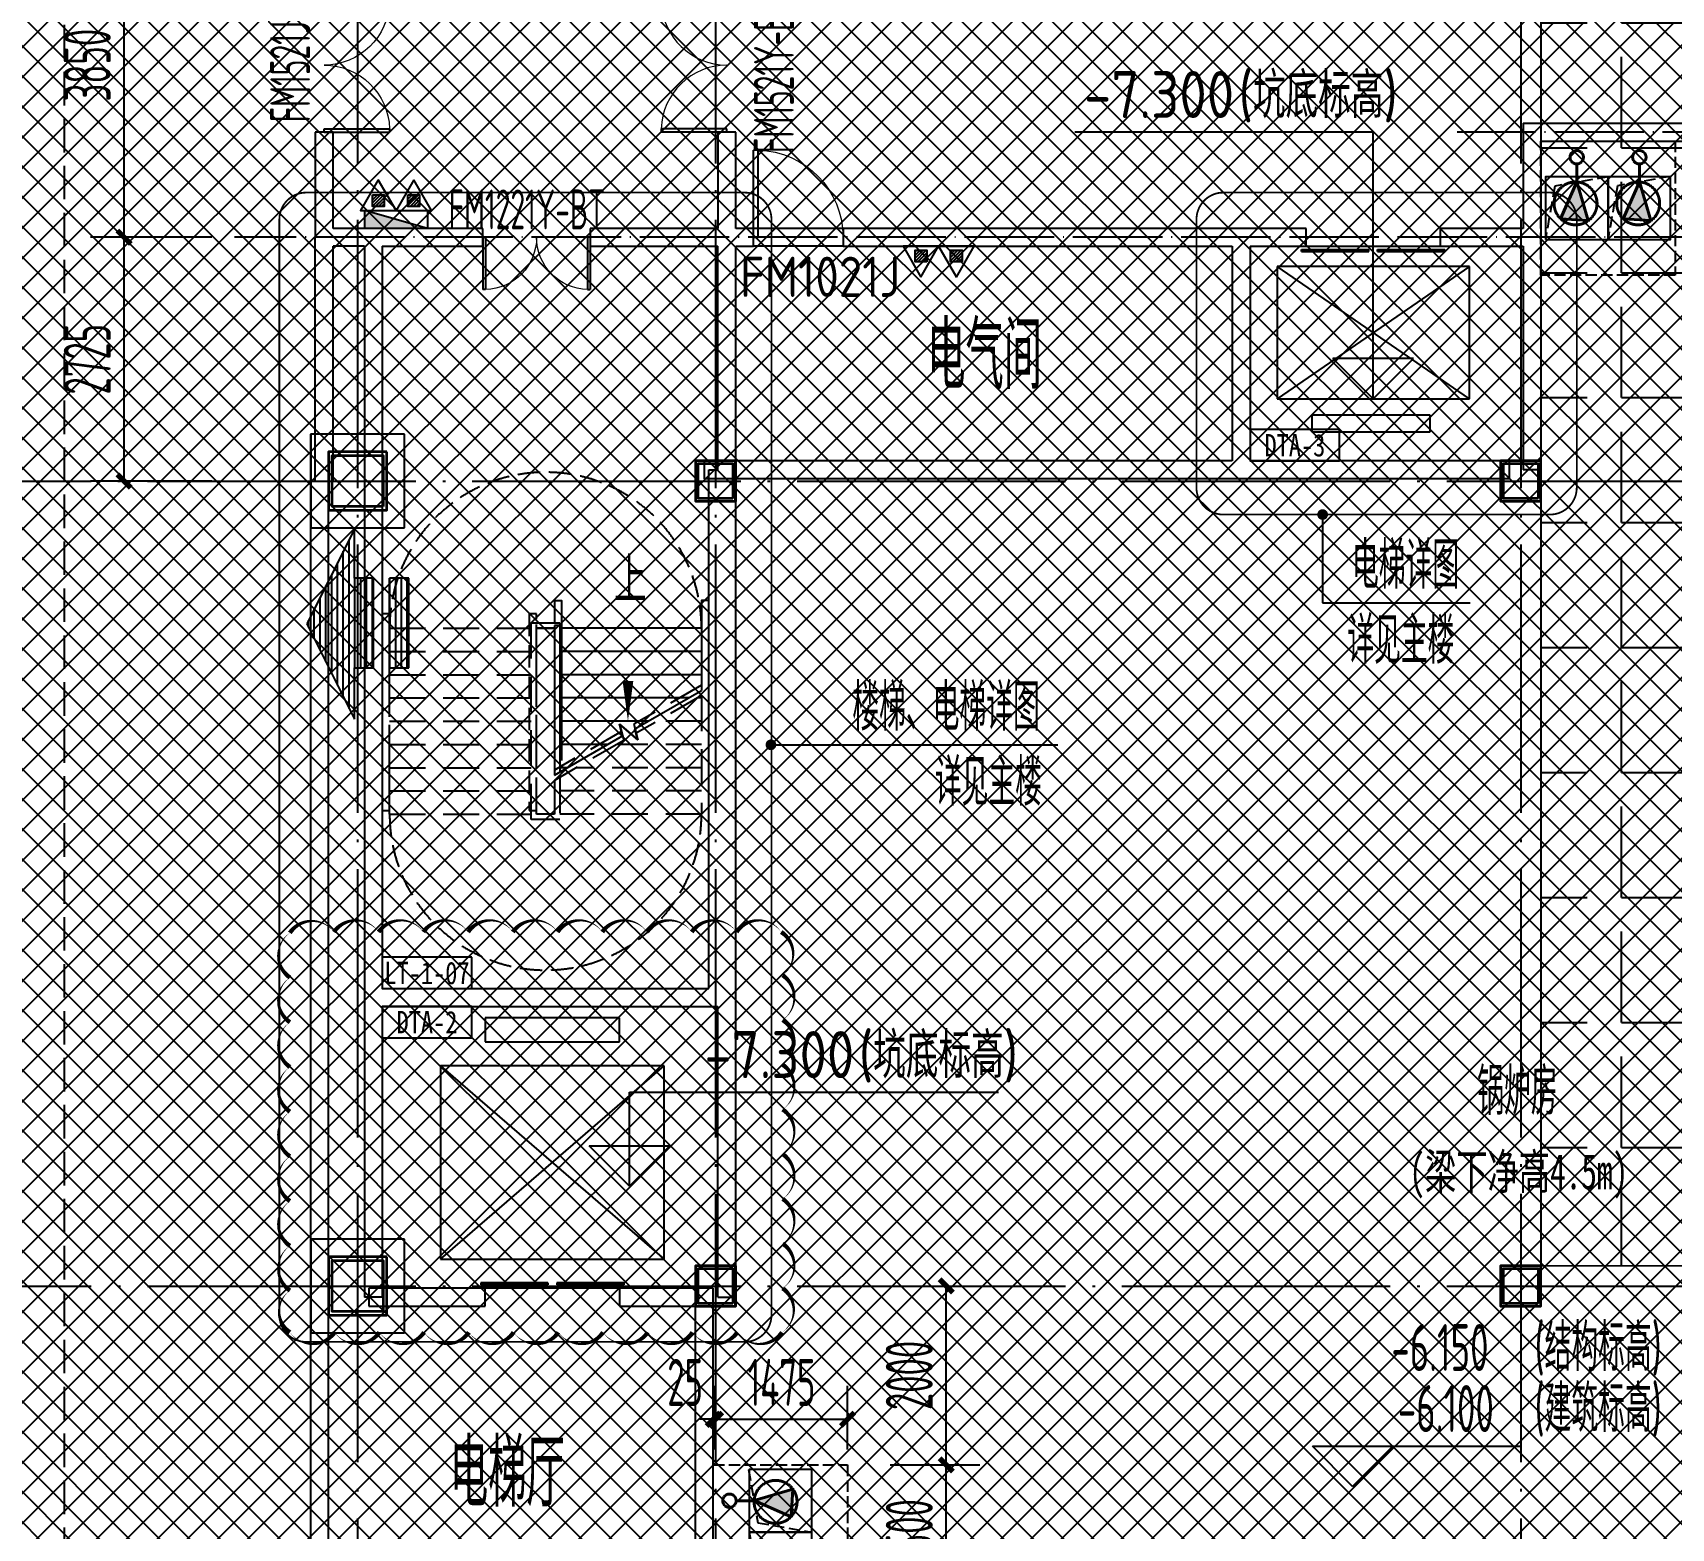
# Model space of a CAD drawing. Extents: x -473190 to 2138458, y -81875 to 2633646.
# Drawn here: x -52929 to -34617, y 98103 to 114822 of the extents above; entities that cross this region are included whole.
import ezdxf
from ezdxf.enums import TextEntityAlignment as Align

# ---------------------------------------------------------------- set-up
doc = ezdxf.new("R2010")
doc.units = 0
doc.header["$LTSCALE"] = 1000
for name, pattern in [('__DASH', [0.35, 0.25, -0.1]), ('_DASH', [0.6, 0.4, -0.2]), ('DASH', [0.35, 0.25, -0.1]), ('DOTE', [2.42, 2, -0.2, 0.02, -0.2]), ('排水', [1.1, 1, -0.1])]:
    doc.linetypes.add(name, pattern=pattern)
for name, color, linetype, lineweight in [('A-2F-WALL$0$A-PUB_TEXT', 7, 'Continuous', 15), ('GPS-污水', 2, '排水', 40), ('钢柱', 51, 'Continuous', 35)]:
    doc.layers.add(name, color=color, linetype=linetype, lineweight=lineweight)
for name, color, linetype in [('A-BEAM', 4, 'Continuous'), ('A-COLUMN', 2, 'Continuous'), ('A-DIM_ELEV', 3, 'Continuous'), ('A-DIM_SYMB', 3, 'Continuous'), ('A-EVTR', 3, 'Continuous'), ('A-PUB_TEXT', 7, 'Continuous'), ('A-ROOM_NAME', 23, 'Continuous'), ('A-STAIR', 3, 'Continuous'), ('A-WALL', 2, 'Continuous'), ('A-WINDOW', 4, 'Continuous'), ('DIM_ELEV', 3, 'Continuous'), ('DIM_LEAD', 3, 'Continuous'), ('DOOR_FIRE', 4, 'Continuous'), ('DOOR_FIRE_TEXT', 7, 'Continuous'), ('DOTE', 1, 'DOTE'), ('PUB_DIM', 3, 'Continuous'), ('PUB_TEXT', 7, 'Continuous'), ('SPACE', 7, 'Continuous'), ('SRC-03F$0$A-SYMB-NUMB-T', 4, 'Continuous'), ('SRC-03F$0$A-WALL', 7, 'Continuous'), ('STAIR', 2, 'Continuous'), ('W-EQUIP_消火栓', 7, 'Continuous'), ('W-EQUIP_灭火器', 7, 'Continuous'), ('WINDOW', 4, 'Continuous'), ('WINDOW_TEXT', 7, 'Continuous'), ('排水', 4, 'Continuous'), ('索引线', 252, 'Continuous'), ('车行线', 4, 'Continuous'), ('集水坑', 4, 'Continuous'), ('雨棚投影', 147, 'Continuous')]:
    doc.layers.add(name, color=color, linetype=linetype)
doc.styles.add('8B2_01', font='simhei.ttf', dxfattribs={"width": 0.8})
doc.styles.add('8B2_02', font='tssdeng.shx', dxfattribs={"width": 0.6, "bigfont": 'TSSDCHN.shx'})
doc.styles.add('_TCH_DIM', font='SIMPLEX', dxfattribs={"bigfont": 'GBCBIG'})
doc.styles.add('_TCH_DIM_T3', font='tssdeng.shx', dxfattribs={"width": 0.564706, "bigfont": '@@@tssdchn.shx'})
doc.styles.add('_TCH_WINDOW', font='tssdeng.shx', dxfattribs={"width": 0.8, "height": 3.5, "bigfont": 'tssdchn.shx'})
doc.styles.add('SRC-03F$0$ECADI-TXT', font='simplex.shx', dxfattribs={"bigfont": 'hztxt.shx'})
doc.styles.get("Standard").update_dxf_attribs({"font": 'gbenor.shx', "bigfont": 'gbcbig.shx'})
doc.styles.add('黑体', font='simhei.ttf', dxfattribs={"width": 0.65})
doc.dimstyles.new('_TCH_ARCH&&150', dxfattribs={"dimtxt": 525, "dimasz": 150, "dimexe": 375, "dimexo": 450, "dimgap": 150, "dimtad": 1, "dimdec": 0, "dimzin": 0, "dimdsep": 46, "dimtxsty": '_TCH_DIM_T3', "dimblk": 'ARCHTICK', "dimcen": 0.09, "dimclrt": 7, "dimazin": 2, "dimtfac": 1, "dimtdec": 0, "dimtix": 1, "dimtmove": 2, "dimatfit": 3, "dimfxl": 0, "dimtolj": 1, "dimtzin": 0, "dimarcsym": 0})
pattern_1 = [(180, (1311608.96, -1168846.2), (8e-15, -101.6), [])]

# ---------------------------------------------------------------- blocks, each defined once
blk = doc.blocks.new('A$C796A13F6')
at = {"layer": '车行线', "linetype": '__DASH', "ltscale": 1.5}
blk.add_lwpolyline([(-69275, -3000), (-69275, -122288, -0.414214), (-72275, -125288), (-118175, -125288, -0.414214), (-121175, -122288), (-121175, -3000)], format="xyb", dxfattribs=at)
blk = doc.blocks.new('$SB01_1')
h = blk.add_hatch(color=256)
h.dxf.hatch_style = 1
h.paths.add_polyline_path([(-0.381, -0.323), (0.5, 0), (-0.381, 0.323)])
h.paths.add_polyline_path([(0, 0), (0.002, 0), (0.002, 0.001), (0, 0.001)], flags=24)
h.paths.add_polyline_path([(0, -0.002), (0.003, -0.002), (0.003, -0.001), (0, -0.001)], flags=24)
h.paths.add_polyline_path([(0, -0.003), (0.003, -0.003), (0.003, -0.002), (0, -0.002)], flags=24)
for p, q in [((0.5, 0), (-0.381, 0.323)), ((-0.381, 0.323), (-0.381, -0.323)), ((0.5, 0), (-0.381, -0.323))]:
    blk.add_line(p, q)
blk.add_circle((0, 0), 0.5)
at = {"flags": 1}
for tag, p in [('UNIT', (0, 0)), ('SPEC', (0, -0.002)), ('WHAT', (0, -0.003))]:
    blk.add_attdef(tag, p, '', height=0.001, dxfattribs=at)
blk = doc.blocks.new('人防集水坑')
at = {"layer": 'GPS-污水', "linetype": '排水'}
for p, q in [((307486, 701151), (307284, 701151)), ((307486, 700451), (307284, 700451))]:
    blk.add_line(p, q, dxfattribs=at)
for centre in [(307561, 701151), (307561, 700451)]:
    blk.add_circle(centre, 75, dxfattribs=at)
at = {"layer": '集水坑', "linetype": 'DASH', "ltscale": 0.5}
blk.add_lwpolyline([(306241, 700051), (306241, 701551), (307741, 701551), (307741, 700051)], close=True, dxfattribs=at)
at = {"layer": '集水坑', "linetype": 'Continuous', "ltscale": 0.5}
for points in [[(306641, 701501), (306641, 700801), (307341, 700801), (307341, 701501)], [(306641, 700801), (306641, 700101), (307341, 700101), (307341, 700801)]]:
    blk.add_lwpolyline(points, close=True, dxfattribs=at)
at = {"layer": '集水坑', "linetype": 'DASH', "ltscale": 0.5}
for points in [[(307341, 700801), (307237, 701397), (306641, 701501)], [(307347, 700101), (307243, 700697), (306647, 700801)]]:
    blk.add_lwpolyline(points, dxfattribs=at)
at = {"layer": 'GPS-污水', "linetype": '排水', "xscale": -480.0000000000002, "yscale": 480.0000000000002, "zscale": 480.0000000000002, "rotation": 176.2535374729293}
for p in [(307045, 701164, 0), (307045, 700464, 0)]:
    blk.add_blockref('$SB01_1', p, dxfattribs=at)
blk = doc.blocks.new('_ArchTick')
at = {"color": 0, "linetype": 'ByBlock', "const_width": 0.4}
blk.add_lwpolyline([(-0.5, -0.5), (0.5, 0.5)], dxfattribs=at)
blk = doc.blocks.new('*D5239')
at = {"layer": 'Defpoints', "color": 0, "transparency": 16777216}
for p in [(45684, -86418), (46762, -86418), (45684, -88418)]:
    blk.add_point(p, dxfattribs=at)
at = {"layer": 'PUB_DIM', "color": 0, "lineweight": -2, "transparency": 16777216}
for p, q in [((46134, -86418), (47137, -86418)), ((46762, -88418), (46762, -86418)), ((46134, -88418), (47137, -88418))]:
    blk.add_line(p, q, dxfattribs=at)
at = {"layer": 'PUB_DIM', "color": 0, "lineweight": -2, "transparency": 16777216, "xscale": 150, "yscale": 150, "zscale": 150}
for p, rotation in [((46762, -86418), 90), ((46762, -88418), 270)]:
    blk.add_blockref('_ArchTick', p, dxfattribs=dict(at, rotation=rotation))
at = {"layer": 'PUB_DIM', "color": 7, "transparency": 16777216, "insert": (46349, -87418), "char_height": 525, "attachment_point": 5, "rotation": 90, "style": '_TCH_DIM_T3'}
blk.add_mtext('\\A1;2000', dxfattribs=at)
blk = doc.blocks.new('*D5240')
at = {"layer": 'Defpoints', "color": 0, "transparency": 16777216}
for p in [(45684, -88418), (46762, -88418), (45684, -89918)]:
    blk.add_point(p, dxfattribs=at)
at = {"layer": 'PUB_DIM', "color": 0, "lineweight": -2, "transparency": 16777216}
for p, q in [((46134, -88418), (47137, -88418)), ((46762, -89918), (46762, -88418)), ((46134, -89918), (47137, -89918))]:
    blk.add_line(p, q, dxfattribs=at)
at = {"layer": 'PUB_DIM', "color": 0, "lineweight": -2, "transparency": 16777216, "xscale": 150, "yscale": 150, "zscale": 150}
for p, rotation in [((46762, -88418), 90), ((46762, -89918), 270)]:
    blk.add_blockref('_ArchTick', p, dxfattribs=dict(at, rotation=rotation))
at = {"layer": 'PUB_DIM', "color": 7, "transparency": 16777216, "insert": (46349, -89168), "char_height": 525, "attachment_point": 5, "rotation": 90, "style": '_TCH_DIM_T3'}
blk.add_mtext('\\A1;1500', dxfattribs=at)
blk = doc.blocks.new('*D5241')
at = {"layer": 'Defpoints', "color": 0, "transparency": 16777216}
for p in [(45659, -87908), (44184, -88695), (45659, -88695)]:
    blk.add_point(p, dxfattribs=at)
at = {"layer": 'PUB_DIM', "color": 0, "lineweight": -2, "transparency": 16777216}
for p, q in [((44184, -88245), (44184, -87533)), ((45659, -88245), (45659, -87533)), ((44184, -87908), (45659, -87908))]:
    blk.add_line(p, q, dxfattribs=at)
at = {"layer": 'PUB_DIM', "color": 0, "lineweight": -2, "transparency": 16777216, "xscale": 150, "yscale": 150, "zscale": 150, "rotation": 180}
blk.add_blockref('_ArchTick', (44184, -87908), dxfattribs=at)
at = {"layer": 'PUB_DIM', "color": 0, "lineweight": -2, "transparency": 16777216, "xscale": 150, "yscale": 150, "zscale": 150}
blk.add_blockref('_ArchTick', (45659, -87908), dxfattribs=at)
at = {"layer": 'PUB_DIM', "color": 7, "transparency": 16777216, "insert": (44921, -87496), "char_height": 525, "attachment_point": 5, "style": '_TCH_DIM_T3'}
blk.add_mtext('\\A1;1475', dxfattribs=at)
blk = doc.blocks.new('*D5242')
at = {"layer": 'Defpoints', "color": 0, "transparency": 16777216}
for p in [(44184, -87908), (44159, -88695), (44184, -88695)]:
    blk.add_point(p, dxfattribs=at)
at = {"layer": 'PUB_DIM', "color": 0, "lineweight": -2, "transparency": 16777216}
for p, q in [((44159, -88245), (44159, -87533)), ((44184, -88245), (44184, -87533)), ((44159, -87908), (44009, -87908)), ((44159, -87908), (44184, -87908)), ((44184, -87908), (44334, -87908))]:
    blk.add_line(p, q, dxfattribs=at)
at = {"layer": 'PUB_DIM', "color": 0, "lineweight": -2, "transparency": 16777216, "xscale": 150, "yscale": 150, "zscale": 150}
blk.add_blockref('_ArchTick', (44159, -87908), dxfattribs=at)
at = {"layer": 'PUB_DIM', "color": 0, "lineweight": -2, "transparency": 16777216, "xscale": 150, "yscale": 150, "zscale": 150, "rotation": 180}
blk.add_blockref('_ArchTick', (44184, -87908), dxfattribs=at)
at = {"layer": 'PUB_DIM', "color": 7, "transparency": 16777216, "insert": (43844, -87496), "char_height": 525, "attachment_point": 5, "style": '_TCH_DIM_T3'}
blk.add_mtext('\\A1;25', dxfattribs=at)
blk = doc.blocks.new('TH66')
h = blk.add_hatch()
h.set_pattern_fill('ANSI31', color=246, scale=64, angle=135, style=0)
h.set_pattern_definition(pattern_1)
h.paths.add_polyline_path([(1277447, 511619), (1277447, 511948), (1278305, 511948), (1276651, 512782), (1274986, 511948), (1275880, 511948), (1275880, 511619)])
h = blk.add_hatch()
h.set_pattern_fill('ANSI31', color=246, scale=64, angle=135, style=0)
h.set_pattern_definition(pattern_1)
h.paths.add_polyline_path([(1277447, 510999), (1277447, 511335), (1275880, 511335), (1275880, 510999)])
at = {"color": 2}
for p, q in [((1276651, 512782), (1274986, 511948)), ((1278305, 511948), (1276651, 512782)), ((1274986, 511948), (1275880, 511948)), ((1275880, 511948), (1275880, 511619)), ((1277447, 511948), (1278305, 511948)), ((1277447, 511619), (1277447, 511948)), ((1275880, 511619), (1277447, 511619)), ((1275880, 511335), (1277447, 511335)), ((1275880, 511335), (1275880, 510999)), ((1277447, 510999), (1277447, 511335)), ((1275880, 510999), (1277447, 510999))]:
    blk.add_line(p, q, dxfattribs=at)
blk = doc.blocks.new('A$C145B3C7C')
at = {"xscale": 0.6400000000000001, "yscale": 0.6400000000000001, "zscale": 0.6400000000000001, "rotation": 90}
blk.add_blockref('TH66', (361661, -869807), dxfattribs=at)
blk = doc.blocks.new('A$C00330F2E')
at = {"layer": 'A-COLUMN'}
for p, q in [((5375, -44800), (4325, -44800)), ((4325, -44800), (4325, -45850)), ((5375, -45850), (5375, -44800)), ((4325, -45850), (5375, -45850)), ((5375, -53800), (4325, -53800)), ((4325, -53800), (4325, -54850)), ((5375, -54850), (5375, -53800)), ((4325, -54850), (5375, -54850))]:
    blk.add_line(p, q, dxfattribs=at)
at = {"layer": '钢柱', "color": 4, "lineweight": 35}
for points in [[(5175, -45000), (4525, -45000), (4525, -45650), (5175, -45650)], [(5135, -45610), (4565, -45610), (4565, -45040), (5135, -45040)], [(9075, -45100), (8625, -45100), (8625, -45550), (9075, -45550)], [(9045, -45520), (8655, -45520), (8655, -45130), (9045, -45130)], [(18075, -45100), (17625, -45100), (17625, -45550), (18075, -45550)], [(18045, -45520), (17655, -45520), (17655, -45130), (18045, -45130)], [(5175, -54000), (4525, -54000), (4525, -54650), (5175, -54650)], [(5135, -54610), (4565, -54610), (4565, -54040), (5135, -54040)], [(9075, -54100), (8625, -54100), (8625, -54550), (9075, -54550)], [(9045, -54520), (8655, -54520), (8655, -54130), (9045, -54130)], [(18075, -54100), (17625, -54100), (17625, -54550), (18075, -54550)], [(18045, -54520), (17655, -54520), (17655, -54130), (18045, -54130)]]:
    blk.add_lwpolyline(points, close=True, dxfattribs=at)
blk = doc.blocks.new('A$C4F5A101F')
at = {"layer": 'DOTE', "color": 16, "linetype": 'DOTE', "ltscale": 1.5}
for p, q in [((-251939.7, 16373.7), (-251939.7, -213765.2)), ((-247939.7, 16373.7), (-247939.7, -213765.2)), ((-238939.7, 16373.7), (-238939.7, -213765.2)), ((-297848.4, -48257.4), (-173939.7, -48257.4)), ((-297848.4, -57257.4), (-173939.7, -57257.4))]:
    blk.add_line(p, q, dxfattribs=at)
blk = doc.blocks.new('*D5478')
at = {"layer": 'Defpoints', "color": 0, "transparency": 16777216}
for p in [(3115, -24725), (4544, -24725), (4544, -28575)]:
    blk.add_point(p, dxfattribs=at)
at = {"layer": 'PUB_DIM', "color": 0, "lineweight": -2, "transparency": 16777216}
for p, q in [((4094, -24725), (2740, -24725)), ((3115, -28575), (3115, -24725)), ((4094, -28575), (2740, -28575))]:
    blk.add_line(p, q, dxfattribs=at)
at = {"layer": 'PUB_DIM', "color": 0, "lineweight": -2, "transparency": 16777216, "xscale": 150, "yscale": 150, "zscale": 150}
for p, rotation in [((3115, -24725), 90), ((3115, -28575), 270)]:
    blk.add_blockref('_ArchTick', p, dxfattribs=dict(at, rotation=rotation))
at = {"layer": 'PUB_DIM', "color": 7, "transparency": 16777216, "insert": (2703, -26650), "char_height": 525, "attachment_point": 5, "rotation": 90, "style": '_TCH_DIM_T3'}
blk.add_mtext('\\A1;3850', dxfattribs=at)
blk = doc.blocks.new('*D5479')
at = {"layer": 'Defpoints', "color": 0, "transparency": 16777216}
for p in [(3115, -28575), (4544, -28575), (4544, -31300)]:
    blk.add_point(p, dxfattribs=at)
at = {"layer": 'PUB_DIM', "color": 0, "lineweight": -2, "transparency": 16777216}
for p, q in [((4094, -28575), (2740, -28575)), ((3115, -31300), (3115, -28575)), ((4094, -31300), (2740, -31300))]:
    blk.add_line(p, q, dxfattribs=at)
at = {"layer": 'PUB_DIM', "color": 0, "lineweight": -2, "transparency": 16777216, "xscale": 150, "yscale": 150, "zscale": 150}
for p, rotation in [((3115, -28575), 90), ((3115, -31300), 270)]:
    blk.add_blockref('_ArchTick', p, dxfattribs=dict(at, rotation=rotation))
at = {"layer": 'PUB_DIM', "color": 7, "transparency": 16777216, "insert": (2703, -29938), "char_height": 525, "attachment_point": 5, "rotation": 90, "style": '_TCH_DIM_T3'}
blk.add_mtext('\\A1;2725', dxfattribs=at)
blk = doc.blocks.new('SRC-03F$0$ECADI-TAG-CODE')
at = {"layer": 'SRC-03F$0$A-SYMB-NUMB-T', "color": 1}
blk.add_lwpolyline([(3.41, 8.1), (13.41, 8.1), (13.41, 4.6), (3.41, 4.6)], close=True, dxfattribs=at)
at = {"layer": 'SRC-03F$0$A-SYMB-NUMB-T', "style": 'SRC-03F$0$ECADI-TXT', "width": 0.7}
blk.add_attdef('CODE', text='', height=2.5, dxfattribs=at).set_placement((8.41, 6.35), align=Align.MIDDLE_CENTER)
blk = doc.blocks.new('A$C0426623D')
at = {"layer": 'A-BEAM'}
for points in [[(2282, -3125), (2282, -1340), (2200, -1340), (2200, -1585)], [(3925, -2090), (3925, -1335), (3843, -1335), (3843, -2137)]]:
    blk.add_lwpolyline(points, dxfattribs=at)
at = {"layer": 'A-DIM_SYMB'}
blk.add_lwpolyline([(3021, -1515, 0, 0, 0), (3021, -2685, 0, 120, 0), (3021, -2235, 0, 0, 0)], format="xyseb", dxfattribs=at)
at = {"layer": 'A-STAIR', "color": 8, "linetype": '_DASH'}
for p, q in [((357, -3725), (357, -1645)), ((357, -1645), (1940, -1645)), ((1940, -1585), (2260, -1585)), ((1940, -3785), (1940, -1585)), ((2000, -3725), (2000, -1645)), ((2000, -1645), (2200, -1645)), ((2000, -3725), (2000, -1645)), ((2200, -1645), (2000, -1645)), ((2200, -1645), (2200, -3232)), ((2200, -1645), (2200, -3232)), ((2260, -1585), (2260, -3197)), ((3843, -1645), (2260, -1645)), ((3843, -1645), (3843, -2283)), ((357, -1905), (1940, -1905)), ((3843, -1905), (2260, -1905)), ((357, -2165), (1940, -2165)), ((3843, -2165), (2260, -2165)), ((3843, -2283), (3086, -2720)), ((357, -2425), (1940, -2425)), ((3597, -2425), (2260, -2425)), ((3843, -2398), (3113, -2820)), ((3843, -2425), (3797, -2425)), ((3843, -2398), (3843, -3725)), ((357, -2685), (1940, -2685)), ((3147, -2685), (2260, -2685)), ((3132, -2892), (2926, -2720)), ((2926, -2720), (2974, -2900)), ((3086, -2720), (3132, -2892)), ((3843, -2685), (3347, -2685)), ((2948, -2800), (2200, -3232)), ((2974, -2900), (2200, -3347)), ((357, -2945), (1940, -2945)), ((2696, -2945), (2260, -2945)), ((3843, -2945), (2896, -2945)), ((357, -3205), (1940, -3205)), ((3843, -3205), (2446, -3205)), ((357, -3465), (1940, -3465)), ((2200, -3347), (2200, -3725)), ((2200, -3347), (2200, -3725)), ((2260, -3312), (2260, -3785)), ((3843, -3465), (2260, -3465)), ((357, -3725), (1940, -3725)), ((2260, -3785), (1940, -3785)), ((2200, -3725), (2000, -3725)), ((3843, -3725), (2260, -3725))]:
    blk.add_line(p, q, dxfattribs=at)
at = {"layer": 'A-STAIR'}
for p, q in [((2200, -1615), (2200, -3289)), ((2260, -1615), (2200, -1615)), ((2200, -1645), (2200, -3289)), ((2260, -1615), (2260, -3255)), ((3843, -1645), (2260, -1645)), ((3843, -1645), (3843, -2341)), ((3843, -1905), (2260, -1905)), ((3843, -2165), (2260, -2165)), ((3099, -2770), (3843, -2341)), ((3697, -2425), (2260, -2425)), ((3247, -2685), (2260, -2685)), ((2961, -2850), (2926, -2720)), ((2926, -2720), (3132, -2892)), ((2200, -3289), (2961, -2850)), ((3132, -2892), (3099, -2770)), ((2796, -2945), (2260, -2945)), ((2346, -3205), (2260, -3205))]:
    blk.add_line(p, q, dxfattribs=at)
at = {"layer": 'A-STAIR', "color": 8, "linetype": '__DASH'}
blk.add_lwpolyline([(357, -1485), (275, -1485), (275, -3685), (357, -3685)], close=True, dxfattribs=at)
for points in [[(2000, -1545), (2000, -1485), (1918, -1485), (1918, -3685), (2000, -3685), (2000, -3625)], [(2000, -3565), (2000, -1605)]]:
    blk.add_lwpolyline(points, dxfattribs=at)
at = {"layer": 'STAIR', "color": 9, "linetype": 'DASH'}
for centre, start, end in [((2100, -1645), 0, 180), ((2100, -3725), 180, 0)]:
    blk.add_arc(centre, 1743, start, end, dxfattribs=at)
at = {"layer": 'A-PUB_TEXT', "style": '_TCH_DIM'}
blk.add_text('上', height=506, dxfattribs=at).set_placement((2865, -1358))
blk = doc.blocks.new('$TwtSys$00000434')
for p, q in [((-0.5, 0.5), (-0.5, -0.5)), ((-0.5, -0.5), (0.5, 0.5)), ((0.5, 0.5), (-0.5, 0.5)), ((0.5, -0.5), (0.5, 0.5)), ((-0.5, -0.5), (0.5, -0.5))]:
    blk.add_line(p, q)
blk.add_solid([(0.5, -0.5), (0.5, 0.5), (-0.5, -0.5)])
blk = doc.blocks.new('$TwtSys$00000546')
h = blk.add_hatch()
h.set_pattern_fill('ANSI31', color=256, scale=200, style=0)
h.set_pattern_definition([(45, (-38543.802, -6670.83), (-17.67767, 17.67767), [])])
h.paths.add_polyline_path([(-65, 174), (65, 174), (65, 44), (-65, 44)])
for points in [[(0, 344), (-198, 0), (198, 0)], [(-65, 174), (65, 174), (65, 44), (-65, 44)]]:
    blk.add_lwpolyline(points, close=True)
blk = doc.blocks.new('zzzzzzzzzzzzzzzz')
at = {"layer": 'A-COLUMN'}
for p, q in [((-66684, -219735), (-67734, -219735)), ((-67734, -219735), (-67734, -220785)), ((-66684, -220785), (-66684, -219735)), ((-62984, -220035), (-63434, -220035)), ((-63434, -220035), (-63434, -220485)), ((-62984, -220485), (-62984, -220035)), ((-53984, -220035), (-54434, -220035)), ((-54434, -220035), (-54434, -220485)), ((-53984, -220485), (-53984, -220035)), ((-63434, -220485), (-62984, -220485)), ((-54434, -220485), (-53984, -220485)), ((-67734, -220785), (-66684, -220785)), ((-66684, -228735), (-67734, -228735)), ((-67734, -228735), (-67734, -229785)), ((-66684, -229785), (-66684, -228735)), ((-62984, -229035), (-63434, -229035)), ((-63434, -229035), (-63434, -229485)), ((-62984, -229485), (-62984, -229035)), ((-63434, -229485), (-62984, -229485)), ((-67734, -229785), (-66684, -229785))]:
    blk.add_line(p, q, dxfattribs=at)
blk.add_blockref('A$C00330F2E', (-72059, -174935))
blk = doc.blocks.new('A$C11751E51')
blk.add_lwpolyline([(-116688.4, 72234.6, 0, 50, 0.5205671), (-116188.4, 72234.6, 0, 50, 0.5205671), (-115688.4, 72234.6, 0, 50, 0.5205671), (-115188.4, 72234.6, 0, 50, 0.5205671), (-114688.4, 72234.6, 0, 50, 0.5205671), (-114188.4, 72234.6, 0, 50, 0.5205671), (-113688.4, 72234.6, 0, 50, 0.5205671), (-113188.4, 72234.6, 0, 50, 0.5205671), (-112688.4, 72234.6, 0, 50, 0.5205671), (-112188.4, 72234.6, 0, 50, 0.5205671), (-111688.4, 72234.6, 0, 50, 0.5205671), (-111188.4, 72234.6, 0, 50, 0.5205671), (-111180.9, 72727.1, 0, 50, 0.5205671), (-111180.9, 73227.1, 0, 50, 0.5205671), (-111180.9, 73727.1, 0, 50, 0.5205671), (-111180.9, 74227.1, 0, 50, 0.5205671), (-111180.9, 74727.1, 0, 50, 0.5205671), (-111180.9, 75227.1, 0, 50, 0.5205671), (-111180.9, 75727.1, 0, 50, 0.5205671), (-111180.9, 76227.1, 0, 50, 0.5205671), (-111197.5, 76710.5, 0, 50, 0.5205671), (-111697.5, 76710.5, 0, 50, 0.5205671), (-112197.5, 76710.5, 0, 50, 0.5205671), (-112697.5, 76710.5, 0, 50, 0.5205671), (-113197.5, 76710.5, 0, 50, 0.5205671), (-113697.5, 76710.5, 0, 50, 0.5205671), (-114197.5, 76710.5, 0, 50, 0.5205671), (-114697.5, 76710.5, 0, 50, 0.5205671), (-115197.5, 76710.5, 0, 50, 0.5205671), (-115697.5, 76710.5, 0, 50, 0.5205671), (-116197.5, 76710.5, 0, 50, 0.5205671), (-116688.4, 76701.4, 0, 50, 0.5205671), (-116688.4, 76201.4, 0, 50, 0.5205671), (-116688.4, 75701.4, 0, 50, 0.5205671), (-116688.4, 75201.4, 0, 50, 0.5205671), (-116688.4, 74701.4, 0, 50, 0.5205671), (-116688.4, 74201.4, 0, 50, 0.5205671), (-116688.4, 73701.4, 0, 50, 0.5205671), (-116688.4, 73201.4, 0, 50, 0.5205671), (-116688.4, 72701.4, 0, 50, 0.5205671)], format="xyseb", close=True)
blk = doc.blocks.new('ADFASDF')
h = blk.add_hatch()
h.set_pattern_fill('ANSI37', color=8, scale=150)
h.set_pattern_definition([(45, (0, 0), (-168.3798, 168.3798), []), (135, (0, 0), (-168.3798, -168.3798), [])])
h.paths.add_polyline_path([(521397, 239186), (521397, 224886), (539697, 224886), (539697, 169261), (524947, 169261), (524947, 171211), (527822, 171211), (527922, 176611), (501318, 176611), (501125, 109884), (530547, 109887), (530547, 107449), (538188, 100503), (536147, 98236), (540086, 94690), (517812, 69953), (517812, 59790), (482108, 20136), (405247, 20136), (405247, 26086), (391997, 40436), (391997, 64736), (399997, 64738), (399997, 239186), (409022, 239186)])
blk = doc.blocks.new('$DORLIB2D$00000127')
at = {"color": 0}
for points in [[(-0.533, 0.795), (-0.533, 0.69)], [(-0.033, 0.795), (-0.533, 0.795)], [(-0.033, 0.795), (-0.033, 0.69)], [(0.533, 0.795), (0.033, 0.795)], [(0.033, 0.795), (0.033, 0.69)], [(0.533, 0.795), (0.533, 0.69)], [(-0.033, 0.69), (-0.533, 0.69)], [(0.533, 0.69), (0.033, 0.69)], [(0.5, 0.5), (-0.5, 0.5)]]:
    blk.add_lwpolyline(points, dxfattribs=at)
blk = doc.blocks.new('$DorLib2D$00000002')
for p, q in [((-0.5, 0), (-0.5, 0.4875)), ((-0.475, 0.4875), (-0.5, 0.4875)), ((-0.475, 0), (-0.475, 0.4875)), ((0.475, 0), (0.475, 0.4875)), ((0.475, 0.4875), (0.5, 0.4875)), ((0.5, 0), (0.5, 0.4875)), ((-0.5, 0), (-0.475, 0)), ((0.5, 0), (0.475, 0))]:
    blk.add_line(p, q)
at = {"lineweight": 13}
for centre, start, end in [((-0.4875, 0), 0, 88.53072), ((0.4875, 0), 91.46928, 180)]:
    blk.add_arc(centre, 0.4875, start, end, dxfattribs=at)
blk = doc.blocks.new('$DorLib2D$00000001')
for p, q in [((0.45, 0.975), (0.5, 0.975)), ((0.45, 0), (0.45, 0.975)), ((0.5, 0), (0.5, 0.975)), ((0.5, 0), (0.45, 0))]:
    blk.add_line(p, q)
at = {"lineweight": 13}
blk.add_arc((0.475, 0), 0.975, 91.4693, 180, dxfattribs=at)
blk = doc.blocks.new('A$C3672542B')
at = {"layer": '排水', "color": 3, "linetype": 'DASH'}
blk.add_lwpolyline([(46899.2, -87177.7, 0, 0, 0), (46187.3, -87889.6, 160, 0, 0), (45763.1, -88313.9, 0, 0, 0)], format="xyseb", dxfattribs=at)
at = {"layer": '集水坑', "linetype": 'Continuous'}
for p, rotation in [((754959.4, -381359.3), 90), ((351899.7, 611632.5), 180)]:
    blk.add_blockref('人防集水坑', p, dxfattribs=dict(at, rotation=rotation))
at = {"layer": 'PUB_DIM'}
for p1, p2, distance, picture, middle in [((45683.7, -88418.2), (45683.7, -86418.2), -1078.1, '*D5239', (46349.3, -87418.2)), ((44183.7, -88694.5), (45658.7, -88694.5), 786.2, '*D5241', (44921.2, -87495.8)), ((45683.7, -89918.2), (45683.7, -88418.2), -1078.1, '*D5240', (46349.3, -89168.2))]:
    dim = blk.add_aligned_dim(p1=p1, p2=p2, distance=distance, dimstyle='_TCH_ARCH&&150', dxfattribs=at)
    dim.commit()
    dim.dimension.update_dxf_attribs({"geometry": picture, "text_midpoint": middle})
dim = blk.add_linear_dim(base=(44183.7, -87908.3), p1=(44158.7, -88694.5), p2=(44183.7, -88694.5), angle=0, dimstyle='_TCH_ARCH&&150', dxfattribs=at)
dim.commit()
dim.dimension.update_dxf_attribs({"geometry": '*D5242', "text_midpoint": (43843.9, -87495.8), "dimtype": 161})
blk = doc.blocks.new('A$C2B5B1B2C')
at = {"layer": 'DOTE', "linetype": 'DOTE', "ltscale": 0.5}
for p, q in [((38250, -27400), (18014.5, -27400)), ((20768.5, -28575), (4350, -28575))]:
    blk.add_line(p, q, dxfattribs=at)
at = {"layer": 'PUB_DIM'}
for p1, p2, picture, middle in [((4544, -28575), (4544, -24725), '*D5478', (2702.7, -26650)), ((4544, -31300), (4544, -28575), '*D5479', (2702.7, -29937.5))]:
    dim = blk.add_aligned_dim(p1=p1, p2=p2, distance=1428.8, dimstyle='_TCH_ARCH&&150', dxfattribs=at)
    dim.commit()
    dim.dimension.update_dxf_attribs({"geometry": picture, "text_midpoint": middle})

msp = doc.modelspace()

# ---------------------------------------------------------------- hatches: boundary and pattern name
h = msp.add_hatch()
h.set_pattern_fill('ANGLE', color=252, scale=400)
h.set_pattern_definition([(0, (17910.9, 330071), (0, 1397), [1016, -381]), (90, (17910.9, 330071), (-1397, 9e-14), [1016, -381])])
h.paths.add_polyline_path([(-13922.7, 101035.6), (-36072.7, 101035.6), (-36072.7, 118585.6), (-13922.7, 118585.6)])

# ---------------------------------------------------------------- linework, layer by layer
at = {"layer": 'A-DIM_ELEV'}
for p, q in [((-38177.8, 98570.6), (-38627.8, 99020.6)), ((-38627.8, 99020.6), (-36294, 99020.6)), ((-38177.8, 98570.6), (-37727.8, 99020.6))]:
    msp.add_line(p, q, dxfattribs=at)
at = {"layer": 'A-EVTR'}
for p, q in [((-36872.7, 112210.6), (-39022.7, 112210.6)), ((-39022.7, 112210.6), (-39022.7, 110730.6)), ((-36872.7, 110730.6), (-39022.7, 112210.6)), ((-36872.7, 112210.6), (-39022.7, 110730.6)), ((-36872.7, 110730.6), (-36872.7, 112210.6)), ((-39022.7, 110730.6), (-36872.7, 110730.6)), ((-37312.7, 110545.6), (-38632.7, 110545.6)), ((-38632.7, 110545.6), (-38632.7, 110360.6)), ((-37312.7, 110360.6), (-37312.7, 110545.6)), ((-38632.7, 110360.6), (-37312.7, 110360.6)), ((-47872.7, 103810.6), (-47872.7, 103540.6)), ((-46372.7, 103810.6), (-47872.7, 103810.6)), ((-46372.7, 103540.6), (-46372.7, 103810.6)), ((-47872.7, 103540.6), (-46372.7, 103540.6)), ((-48372.7, 103270.6), (-48372.7, 101110.6)), ((-45872.7, 103270.6), (-48372.7, 103270.6)), ((-48372.7, 103270.6), (-45872.7, 101110.6)), ((-48372.7, 101110.6), (-45872.7, 103270.6)), ((-45872.7, 101110.6), (-45872.7, 103270.6)), ((-48372.7, 101110.6), (-45872.7, 101110.6))]:
    msp.add_line(p, q, dxfattribs=at)
at = {"layer": 'A-WALL'}
for p, q in [((-36272.7, 113810.6), (-36272.7, 112635.6)), ((-36272.7, 113810.6), (-29297.7, 113810.6)), ((-49572.7, 113710.6), (-49772.7, 113710.6)), ((-49772.7, 113710.6), (-49772.7, 112535.6)), ((-49572.7, 112635.6), (-49572.7, 113710.6)), ((-45072.7, 113710.6), (-45272.7, 113710.6)), ((-45272.7, 113710.6), (-45272.7, 112635.6)), ((-45072.7, 112635.6), (-45072.7, 113710.6)), ((-36072.7, 113610.6), (-36072.7, 112535.6)), ((-36072.7, 113610.6), (-29497.7, 113610.6)), ((-49122.7, 112635.6), (-49572.7, 112635.6)), ((-47897.7, 112635.6), (-49122.7, 112635.6)), ((-47897.7, 112435.6), (-47897.7, 112635.6)), ((-45272.7, 112635.6), (-46697.7, 112635.6)), ((-46697.7, 112635.6), (-46697.7, 112435.6)), ((-44872.7, 112635.6), (-45072.7, 112635.6)), ((-44872.7, 112435.6), (-44872.7, 112635.6)), ((-39422.7, 112635.6), (-43872.7, 112635.6)), ((-43872.7, 112635.6), (-43872.7, 112435.6)), ((-38697.7, 112635.6), (-39422.7, 112635.6)), ((-38697.7, 112435.6), (-38697.7, 112635.6)), ((-36272.7, 112635.6), (-37197.7, 112635.6)), ((-37197.7, 112635.6), (-37197.7, 112435.6)), ((-49772.7, 109810.6), (-49772.7, 112535.6)), ((-36072.7, 112535.6), (-36072.7, 109935.6)), ((-49572.7, 109810.6), (-49572.7, 112435.6)), ((-49222.7, 112435.6), (-49572.7, 112435.6)), ((-49222.7, 112435.6), (-49222.7, 109810.6)), ((-49022.7, 112435.6), (-49022.7, 109810.6)), ((-49022.7, 112435.6), (-47897.7, 112435.6)), ((-46697.7, 112435.6), (-45272.7, 112435.6)), ((-45272.7, 109935.6), (-45272.7, 112435.6)), ((-45072.7, 109935.6), (-45072.7, 112435.6)), ((-45072.7, 112435.6), (-44872.7, 112435.6)), ((-43872.7, 112435.6), (-39522.7, 112435.6)), ((-39522.7, 112435.6), (-39522.7, 110035.6)), ((-39322.7, 112435.6), (-38697.7, 112435.6)), ((-39322.7, 112435.6), (-39322.7, 110035.6)), ((-37197.7, 112435.6), (-36272.7, 112435.6)), ((-36272.7, 112435.6), (-36272.7, 109935.6)), ((-39522.7, 110035.6), (-45422.7, 110035.6)), ((-45422.7, 109835.6), (-45422.7, 110035.6)), ((-45372.7, 104135.6), (-45372.7, 109935.6)), ((-45372.7, 109935.6), (-45272.7, 109935.6)), ((-45072.7, 104035.6), (-45072.7, 109935.6)), ((-36422.7, 110035.6), (-39322.7, 110035.6)), ((-36422.7, 109835.6), (-36422.7, 110035.6)), ((-36072.7, 109935.6), (-36272.7, 109935.6)), ((-49822.7, 100860.6), (-49822.7, 109810.6)), ((-49822.7, 109810.6), (-49622.7, 109810.6)), ((-49772.7, 109810.6), (-49572.7, 109810.6)), ((-49622.7, 100860.6), (-49622.7, 109810.6)), ((-49222.7, 109810.6), (-49222.7, 104035.6)), ((-49022.7, 109810.6), (-49022.7, 104135.6)), ((-39422.7, 109835.6), (-45422.7, 109835.6)), ((-36422.7, 109835.6), (-39422.7, 109835.6)), ((-49222.7, 104035.6), (-49222.7, 100685.6)), ((-49022.7, 104135.6), (-45372.7, 104135.6)), ((-45072.7, 100685.6), (-45072.7, 104035.6)), ((-49022.7, 103935.6), (-45272.7, 103935.6)), ((-49022.7, 103935.6), (-49022.7, 100685.6)), ((-45272.7, 100685.6), (-45272.7, 103935.6)), ((-49822.7, 96485.6), (-49822.7, 100860.6)), ((-49622.7, 96685.6), (-49622.7, 100860.6)), ((-47872.7, 100785.6), (-49172.7, 100785.6)), ((-49172.7, 100785.6), (-49172.7, 100585.6)), ((-47872.7, 100585.6), (-47872.7, 100785.6)), ((-45322.7, 100785.6), (-46372.7, 100785.6)), ((-46372.7, 100785.6), (-46372.7, 100585.6)), ((-45322.7, 96585.6), (-45322.7, 100785.6)), ((-49022.7, 100685.6), (-49222.7, 100685.6)), ((-49172.7, 100585.6), (-47872.7, 100585.6)), ((-46372.7, 100585.6), (-45522.7, 100585.6)), ((-45522.7, 96685.6), (-45522.7, 100585.6)), ((-45272.7, 100685.6), (-45072.7, 100685.6))]:
    msp.add_line(p, q, dxfattribs=at)
at = {"layer": 'DIM_ELEV'}
for p, q in [((-37947.7, 113712.1), (-41282.6, 113712.1)), ((-37947.7, 110730.6), (-37947.7, 113712.1)), ((-37947.7, 110730.6), (-38397.7, 111180.6)), ((-37497.7, 111180.6), (-38397.7, 111180.6)), ((-37947.7, 110730.6), (-37497.7, 111180.6)), ((-46258.6, 101928.1), (-46258.6, 102978.1)), ((-46258.6, 102978.1), (-42135.9, 102978.1)), ((-46258.6, 101928.1), (-46708.6, 102378.1)), ((-46708.6, 102378.1), (-45808.6, 102378.1)), ((-46258.6, 101928.1), (-45808.6, 102378.1))]:
    msp.add_line(p, q, dxfattribs=at)
at = {"layer": 'DIM_LEAD'}
for p, q in [((-38512.7, 109435.6), (-38512.7, 108448.8)), ((-38512.7, 109435.6), (-38512.7, 108448.8)), ((-38512.7, 109435.6), (-38512.7, 108448.8)), ((-38512.7, 109435.6), (-38512.7, 108448.8)), ((-38512.7, 108448.8), (-36863.9, 108448.8)), ((-44678.5, 106861.7), (-43723.7, 106861.7)), ((-44678.5, 106861.7), (-43723.7, 106861.7)), ((-44678.5, 106861.7), (-43723.7, 106861.7)), ((-44678.5, 106861.7), (-43723.7, 106861.7)), ((-43723.7, 106861.7), (-41473.4, 106861.7))]:
    msp.add_line(p, q, dxfattribs=at)
at = {"layer": 'DIM_LEAD', "const_width": 60}
for points in [[(-38512.7, 109465.6, 1), (-38512.7, 109405.6, 1)], [(-38512.7, 109465.6, 1), (-38512.7, 109405.6, 1)], [(-38512.7, 109465.6, 1), (-38512.7, 109405.6, 1)], [(-38512.7, 109465.6, 1), (-38512.7, 109405.6, 1)], [(-44708.5, 106861.7, 1), (-44648.5, 106861.7, 1)], [(-44708.5, 106861.7, 1), (-44648.5, 106861.7, 1)], [(-44708.5, 106861.7, 1), (-44648.5, 106861.7, 1)], [(-44708.5, 106861.7, 1), (-44648.5, 106861.7, 1)]]:
    msp.add_lwpolyline(points, format="xyb", close=True, dxfattribs=at)
at = {"layer": 'WINDOW'}
for p, q in [((-43872.7, 112635.6), (-44872.7, 112635.6)), ((-43872.7, 112435.6), (-44872.7, 112435.6))]:
    msp.add_line(p, q, dxfattribs=at)
at = {"layer": '索引线', "linetype": 'DASH', "const_width": 20}
msp.add_lwpolyline([(-13922.7, 101035.6), (-36072.7, 101035.6), (-36072.7, 118585.6), (-13922.7, 118585.6)], close=True, dxfattribs=at)
for points in [[(-49872.7, 113035.6), (-44972.7, 113035.6, -0.4142136), (-44672.7, 112735.6), (-44672.7, 100485.6, -0.4142136), (-44972.7, 100185.6), (-49872.7, 100185.6, -0.4142136), (-50172.7, 100485.6), (-50172.7, 112735.6, -0.4142136)], [(-39622.7, 113035.6), (-35972.7, 113035.6, -0.4142136), (-35672.7, 112735.6), (-35672.7, 109735.6, -0.4142136), (-35972.7, 109435.6), (-39622.7, 109435.6, -0.4142136), (-39922.7, 109735.6), (-39922.7, 112735.6, -0.4142136)]]:
    msp.add_lwpolyline(points, format="xyb", close=True, dxfattribs=at)

# ---------------------------------------------------------------- block references
for name, p in [('A$C145B3C7C', (-83346.8, 160964.8)), ('A$C11751E51', (66633.7, 28058.1)), ('A$C3672542B', (-89481.4, 187228.8)), ('ADFASDF', (-477545, -71625.7)), ('A$C796A13F6', (68602.3, 158598.1)), ('A$C2B5B1B2C', (-55022.7, 141110.6)), ('A$C00330F2E', (-54147.7, 155135.6)), ('A$C0426623D', (-49297.7, 109810.6))]:
    msp.add_blockref(name, p)
at = {"layer": 'A-WINDOW', "xscale": 1500, "yscale": 200, "zscale": 200, "rotation": 180}
msp.add_blockref('$DORLIB2D$00000127', (-37947.7, 112535.6), dxfattribs=at)
at = {"layer": 'A-WINDOW', "xscale": 1500, "yscale": 200, "zscale": 200}
msp.add_blockref('$DORLIB2D$00000127', (-47122.7, 100685.6), dxfattribs=at)
at = {"layer": 'DOOR_FIRE'}
ref = msp.add_blockref('$DorLib2D$00000002', (-49672.7, 114460.6), dxfattribs=dict(at, xscale=1500, yscale=-1500, zscale=200, rotation=90))
ref.add_attrib('A', 'FM1521J', (-49829.5, 113820.9), dxfattribs={"layer": 'DOOR_FIRE_TEXT', "height": 446.25, "rotation": 90, "style": '_TCH_WINDOW', "width": 0.564706})
ref = msp.add_blockref('$DorLib2D$00000002', (-45172.7, 114460.6), dxfattribs=dict(at, xscale=1500, yscale=1500, zscale=200, rotation=90))
ref.add_attrib('A', 'FM1521Y-BT', (-44422.7, 113476.8), dxfattribs={"layer": 'DOOR_FIRE_TEXT', "height": 446.25, "rotation": 90, "style": '_TCH_WINDOW', "width": 0.564706})
ref = msp.add_blockref('$DorLib2D$00000002', (-47297.7, 112535.6), dxfattribs=dict(at, xscale=-1200, yscale=1200, zscale=200, rotation=180))
ref.add_attrib('A', 'FM1221Y-BT', (-48281.5, 112623.9), dxfattribs={"layer": 'DOOR_FIRE_TEXT', "height": 446.25, "style": '_TCH_WINDOW', "width": 0.564706})
at = {"layer": 'SRC-03F$0$A-WALL'}
ref = msp.add_blockref('SRC-03F$0$ECADI-TAG-CODE', (-37981.9, 109575.6), dxfattribs=dict(at, xscale=-100, yscale=100, zscale=100))
ref.add_attrib('CODE', 'DTA-3', dxfattribs={"layer": 'SRC-03F$0$A-SYMB-NUMB-T', "height": 250, "style": '8B2_01', "width": 0.8}).set_placement((-38822.7, 110210.6), align=Align.MIDDLE_CENTER)
ref = msp.add_blockref('SRC-03F$0$ECADI-TAG-CODE', (-47681.9, 103675.6), dxfattribs=dict(at, xscale=-100, yscale=100, zscale=100))
ref.add_attrib('CODE', 'LT-1-07', dxfattribs={"layer": 'SRC-03F$0$A-SYMB-NUMB-T', "height": 250, "style": '8B2_01', "width": 0.8}).set_placement((-48522.7, 104310.6), align=Align.MIDDLE_CENTER)
ref = msp.add_blockref('SRC-03F$0$ECADI-TAG-CODE', (-47681.9, 103125.6), dxfattribs=dict(at, xscale=-100, yscale=100, zscale=100))
ref.add_attrib('CODE', 'DTA-2', dxfattribs={"layer": 'SRC-03F$0$A-SYMB-NUMB-T', "height": 250, "style": '8B2_01', "width": 0.8}).set_placement((-48522.7, 103760.6), align=Align.MIDDLE_CENTER)
at = {"layer": 'W-EQUIP_消火栓', "xscale": -700, "yscale": 200, "zscale": 700, "rotation": 359.9999999999922}
msp.add_blockref('$TwtSys$00000434', (-48868.7, 112735.6), dxfattribs=at)
at = {"layer": 'W-EQUIP_灭火器'}
for p in [(-49067.1, 112835.6), (-48670.4, 112835.6)]:
    msp.add_blockref('$TwtSys$00000546', p, dxfattribs=at)
at = {"layer": 'W-EQUIP_灭火器', "rotation": 180.0000000000075}
for p in [(-43002.9, 112435.6), (-42606.1, 112435.6)]:
    msp.add_blockref('$TwtSys$00000546', p, dxfattribs=at)
at = {"layer": 'WINDOW'}
ref = msp.add_blockref('$DorLib2D$00000001', (-44372.7, 112535.6), dxfattribs=dict(at, xscale=1000, yscale=-1000, zscale=1000, rotation=180))
ref.add_attrib('A', 'FM1021J', (-45023.7, 111868.8), dxfattribs={"layer": 'WINDOW_TEXT', "height": 450})
at = {"layer": '索引线', "color": 0}
msp.add_blockref('zzzzzzzzzzzzzzzz', (17910.9, 330071), dxfattribs=at)
at = {"layer": '雨棚投影', "linetype": 'DASH', "lineweight": -3, "ltscale": 2}
msp.add_blockref('A$C4F5A101F', (202642, 158068), dxfattribs=at)

# ---------------------------------------------------------------- texts
at = {"layer": 'A-2F-WALL$0$A-PUB_TEXT', "style": '8B2_02', "width": 0.6}
for s, p in [('-6.150', (-37744.4, 99860.6)), ('(结构标高)', (-36144, 99860.6)), ('-6.100', (-37671.7, 99178.1)), ('(建筑标高)', (-36144, 99178.1))]:
    msp.add_text(s, height=525, dxfattribs=at).set_placement(p)
at = {"layer": 'A-ROOM_NAME', "style": '8B2_02', "width": 0.6}
for s, height, p in [('电气间', 750, (-42932.2, 110839.3)), ('锅炉房', 525, (-36784.3, 102723.9)), ('电梯厅', 750, (-48266.4, 98344.5))]:
    msp.add_text(s, height=height, dxfattribs=at).set_placement(p)
at = {"layer": 'PUB_TEXT'}
for s, height, p in [('-7.300', 525, (-41178.9, 113869.6)), ('(坑底标高)', 506.38, (-39452.3, 113869.6)), ('-7.300', 525, (-45423.3, 103135.6)), ('(坑底标高)', 506.38, (-43696.7, 103135.6))]:
    msp.add_text(s, height=height, dxfattribs=at).set_placement(p)
at = {"layer": 'PUB_TEXT', "style": '8B2_02', "width": 0.6}
for s, p in [('电梯详图', (-38184.7, 108606.3)), ('详见主楼', (-38236.8, 107766.3)), ('楼梯、电梯详图', (-43769, 107019.2)), ('详见主楼', (-42846.3, 106179.2))]:
    msp.add_text(s, height=525, dxfattribs=at).set_placement(p)
at = {"layer": 'SPACE', "color": 1, "style": '黑体', "width": 0.65}
msp.add_text('(梁下净高4.5m)', height=394.3, dxfattribs=at).set_placement((-37542.8, 101893.1))

doc.saveas('drawing.dxf')
